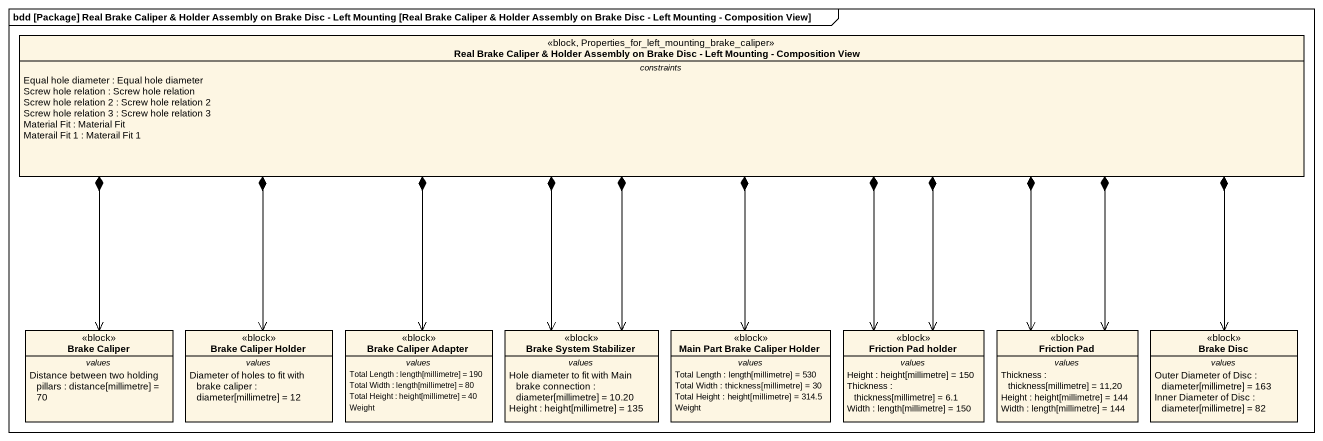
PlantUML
@startuml
mainframe bdd [Package] Real Brake Caliper & Holder Assembly on Brake Disc - Left Mounting [Real Brake Caliper & Holder Assembly on Brake Disc - Left Mounting - Composition View]
hide circle
hide empty members
class "Real Brake Caliper & Holder Assembly on Brake Disc - Left Mounting - Composition View" as Real_Brake_Caliper_Holder <<block, Properties_for_left_mounting_brake_caliper>> {
  -- constraints --
  Equal hole diameter : Equal hole diameter
  Screw hole relation : Screw hole relation
  Screw hole relation 2 : Screw hole relation 2
  Screw hole relation 3 : Screw hole relation 3
  Material Fit : Material Fit
  Materail Fit 1 : Materail Fit 1
}
class "Brake Caliper" as Brake_Caliper <<block>> {
  -- values --
  Distance between two holding pillars : distance[millimetre] = 70
}
class "Brake Caliper Holder" as Brake_Caliper_Holder <<block>> {
  -- values --
  Diameter of holes to fit with brake caliper : diameter[millimetre] = 12
}
class "Brake Caliper Adapter" as Brake_Caliper_Adapter <<block>> {
  -- values --
  Total Length : length[millimetre] = 190
  Total Width : length[millimetre] = 80
  Total Height : height[millimetre] = 40
  Weight
}
class "Brake System Stabilizer" as Brake_System_Stabilizer <<block>> {
  -- values --
  Hole diameter to fit with Main brake connection : diameter[millimetre] = 10.20
  Height : height[millimetre] = 135
}
class "Main Part Brake Caliper Holder" as Main_Part_Brake_Caliper <<block>> {
  -- values --
  Total Length : length[millimetre] = 530
  Total Width : thickness[millimetre] = 30
  Total Height : height[millimetre] = 314.5
  Weight
}
class "Friction Pad holder" as Friction_Pad_holder <<block>> {
  -- values --
  Height : height[millimetre] = 150
  Thickness : thickness[millimetre] = 6.1
  Width : length[millimetre] = 150
}
class "Friction Pad" as Friction_Pad <<block>> {
  -- values --
  Thickness : thickness[millimetre] = 11,20
  Height : height[millimetre] = 144
  Width : length[millimetre] = 144
}
class "Brake Disc" as Brake_Disc <<block>> {
  -- values --
  Outer Diameter of Disc : diameter[millimetre] = 163
  Inner Diameter of Disc : diameter[millimetre] = 82
}
Real_Brake_Caliper_Holder *-left-> Brake_Caliper
Real_Brake_Caliper_Holder *--> Brake_Caliper_Holder
Real_Brake_Caliper_Holder *--> Brake_Caliper_Adapter
Real_Brake_Caliper_Holder *--> Brake_System_Stabilizer
Real_Brake_Caliper_Holder *--> Brake_System_Stabilizer
Real_Brake_Caliper_Holder *--> Main_Part_Brake_Caliper
Real_Brake_Caliper_Holder *--> Friction_Pad_holder
Real_Brake_Caliper_Holder *--> Friction_Pad_holder
Real_Brake_Caliper_Holder *--> Friction_Pad
Real_Brake_Caliper_Holder *--> Friction_Pad
Real_Brake_Caliper_Holder *-right-> Brake_Disc
@enduml
